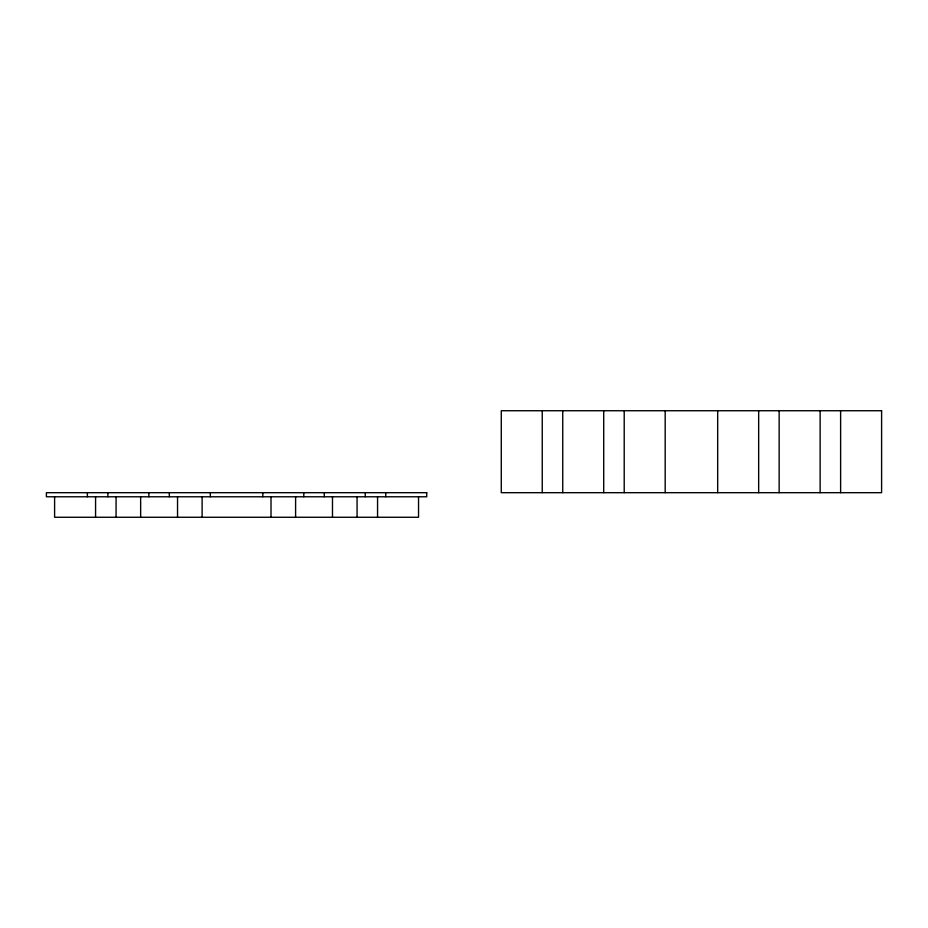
<?xml version="1.0" encoding="UTF-8"?>
<svg xmlns="http://www.w3.org/2000/svg" width="928" height="928" viewBox="0 0 928 928"><rect width="100%" height="100%" fill="white"/><g stroke="black" fill="none" stroke-linecap="round" stroke-linejoin="round"><path stroke-width="1.39" d="M840.617 410.733L840.617 492.687M820.132 410.733L820.132 492.687M779.149 410.733L779.149 492.687M758.663 410.733L758.663 492.687M717.68 410.733L717.68 492.687M665.179 410.733L665.179 492.687M624.208 410.733L624.208 492.687M603.71 410.733L603.71 492.687M562.739 410.733L562.739 492.687M542.242 410.733L542.242 492.687M418.54 496.782L418.54 517.267L54.601 517.267L54.601 496.782M385.758 492.687L385.758 496.782M377.557 496.782L377.557 517.267M365.261 492.687L365.261 496.782M357.071 496.782L357.071 517.267M332.479 496.782L332.479 517.267M324.29 492.687L324.29 496.782M303.792 492.687L303.792 496.782M295.603 496.782L295.603 517.267M271.011 496.782L271.011 517.267M262.821 492.687L262.821 496.782M210.32 492.687L210.32 496.782M202.118 496.782L202.118 517.267M177.538 496.782L177.538 517.267M169.337 492.687L169.337 496.782M148.851 492.687L148.851 496.782M140.65 496.782L140.65 517.267M116.07 496.782L116.07 517.267M107.868 492.687L107.868 496.782M95.572 496.782L95.572 517.267M87.383 492.687L87.383 496.782M881.6 410.733L501.271 410.733L501.271 492.687L881.6 492.687L881.6 410.733M426.729 492.687L46.4 492.687L46.4 496.782L426.729 496.782L426.729 492.687"/></g></svg>
